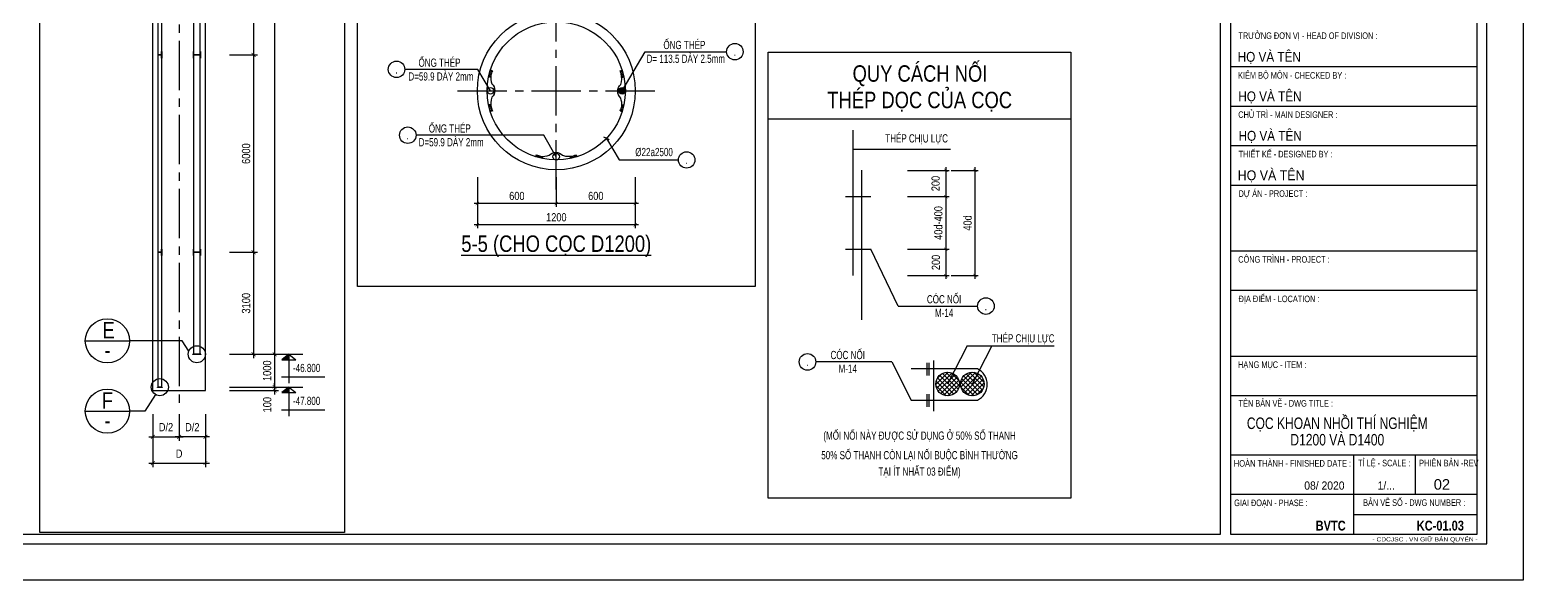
# Model space of a CAD drawing. Extents: x 171424 to 249266, y 74893 to 149166.
# Drawn here: x 203623 to 214973, y 130893 to 135074 of the extents above; entities that cross this region are included whole.
import ezdxf
from ezdxf.enums import TextEntityAlignment as Align

# ---------------------------------------------------------------- set-up
doc = ezdxf.new("R2010")
doc.units = 0
doc.header["$LTSCALE"] = 500
doc.header["$MEASUREMENT"] = 0
doc.header["$PDMODE"] = 3
doc.linetypes.add('CENTER2', pattern=[1.125, 0.75, -0.125, 0.125, -0.125])
doc.layers.get('0').update_dxf_attribs({"linetype": 'CONTINUOUS'})
doc.layers.get('DEFPOINTS').update_dxf_attribs({"linetype": 'CONTINUOUS'})
for name, color, linetype in [('01.CDC.AXIS', 160, 'CENTER2'), ('02.CDC.DIM', 1, 'CONTINUOUS'), ('03.CDC.BORDER', 3, 'CONTINUOUS'), ('05.CDC.STEEL', 4, 'CONTINUOUS'), ('06.CDC.TEXT', 2, 'CONTINUOUS'), ('10.CDC.HATCH', 9, 'CONTINUOUS'), ('11.CDC.NOTE', 8, 'CONTINUOUS'), ('CDC -TEXT KHUNG', 7, 'CONTINUOUS'), ('CDC-KHUNGTEN', 7, 'CONTINUOUS'), ('CDC.10.HATCH', 9, 'CONTINUOUS')]:
    doc.layers.add(name, color=color, linetype=linetype)
doc.styles.add('ARIAL', font='arial.ttf', dxfattribs={"width": 0.8})
doc.styles.add('Arial_B_3', font='arialbd.ttf', dxfattribs={"width": 0.75, "height": 3})
doc.styles.add('KT CDC', font='arial.ttf', dxfattribs={"width": 0.85, "height": 200})
doc.dimstyles.new('DIM100-25', dxfattribs={"dimtxt": 63, "dimasz": 30, "dimexe": 30, "dimexo": 0, "dimgap": 25, "dimtad": 1, "dimdec": 0, "dimlfac": 4, "dimzin": 0, "dimdsep": 46, "dimtxsty": 'ARIAL', "dimblk": 'ARCHTICK', "dimblk1": 'ARCHTICK', "dimblk2": 'D', "dimcen": 0, "dimdle": 30, "dimclrd": 1, "dimclre": 1, "dimclrt": 2, "dimadec": 0, "dimazin": 0, "dimtfac": 1, "dimtdec": 0, "dimtix": 1, "dimtofl": 0, "dimtmove": 2, "dimatfit": 3, "dimldrblk": 'ARCHTICK', "dimfxl": 1, "dimtolj": 1, "dimtzin": 0, "dimarcsym": 0})
doc.dimstyles.new('DIM100-50', dxfattribs={"dimtxt": 63, "dimasz": 30, "dimexe": 30, "dimexo": 0, "dimgap": 40, "dimtad": 1, "dimdec": 0, "dimlfac": 2, "dimzin": 0, "dimdsep": 46, "dimtxsty": 'ARIAL', "dimblk": 'ARCHTICK', "dimcen": 0, "dimdle": 30, "dimclrd": 1, "dimclre": 1, "dimclrt": 2, "dimadec": 0, "dimazin": 0, "dimtfac": 1, "dimtdec": 0, "dimtix": 1, "dimtofl": 0, "dimtmove": 2, "dimatfit": 3, "dimldrblk": 'ARCHTICK', "dimfxl": 1, "dimtolj": 1, "dimtzin": 0, "dimarcsym": 0})
doc.dimstyles.new('DIM25', dxfattribs={"dimscale": 25, "dimtxt": 2.5, "dimasz": 1, "dimexe": 1, "dimexo": 0, "dimgap": 1, "dimtad": 1, "dimdec": 0, "dimdsep": 46, "dimtxsty": 'ARIAL', "dimblk": 'ARCHTICK', "dimcen": 1, "dimdle": 1, "dimclrd": 1, "dimclre": 1, "dimclrt": 2, "dimadec": 0, "dimazin": 0, "dimtfac": 1, "dimtdec": 0, "dimtix": 1, "dimtmove": 2, "dimatfit": 3, "dimldrblk": 'ARCHTICK', "dimfxl": 1, "dimtolj": 1, "dimtzin": 0, "dimarcsym": 0})

# ---------------------------------------------------------------- blocks, each defined once
blk = doc.blocks.new('_ArchTick')
at = {"color": 0, "linetype": 'ByBlock', "const_width": 0.15}
blk.add_lwpolyline([(-0.5, -0.5), (0.5, 0.5)], dxfattribs=at)
blk = doc.blocks.new('*D52')
at = {"layer": '02.CDC.DIM', "color": 1, "lineweight": -2, "transparency": 16777216}
for p, q in [((207025, 133956), (207025, 133568)), ((208225, 133956), (208225, 133568)), ((208250, 133593), (207000, 133593))]:
    blk.add_line(p, q, dxfattribs=at)
at = {"layer": 'DEFPOINTS', "color": 0, "transparency": 16777216}
for p in [(207025, 133956), (208225, 133956), (207025, 133593)]:
    blk.add_point(p, dxfattribs=at)
at = {"layer": '02.CDC.DIM', "color": 1, "lineweight": -2, "transparency": 16777216, "xscale": 25, "yscale": 25, "zscale": 25, "rotation": 180}
blk.add_blockref('_ArchTick', (207025, 133593), dxfattribs=at)
at = {"layer": '02.CDC.DIM', "color": 1, "lineweight": -2, "transparency": 16777216, "xscale": 25, "yscale": 25, "zscale": 25}
blk.add_blockref('_ArchTick', (208225, 133593), dxfattribs=at)
at = {"layer": '02.CDC.DIM', "color": 2, "transparency": 16777216, "insert": (207625, 133650), "char_height": 62.5, "attachment_point": 5, "style": 'ARIAL'}
blk.add_mtext('\\A1;1200', dxfattribs=at)
blk = doc.blocks.new('*D53')
at = {"layer": '02.CDC.DIM', "color": 1, "lineweight": -2, "transparency": 16777216}
for p, q in [((207625, 133956), (207625, 133730)), ((208225, 133956), (208225, 133730)), ((208250, 133755), (207600, 133755))]:
    blk.add_line(p, q, dxfattribs=at)
at = {"layer": 'DEFPOINTS', "color": 0, "transparency": 16777216}
for p in [(207625, 133956), (208225, 133956), (207625, 133755)]:
    blk.add_point(p, dxfattribs=at)
at = {"layer": '02.CDC.DIM', "color": 1, "lineweight": -2, "transparency": 16777216, "xscale": 25, "yscale": 25, "zscale": 25, "rotation": 180}
blk.add_blockref('_ArchTick', (207625, 133755), dxfattribs=at)
at = {"layer": '02.CDC.DIM', "color": 1, "lineweight": -2, "transparency": 16777216, "xscale": 25, "yscale": 25, "zscale": 25}
blk.add_blockref('_ArchTick', (208225, 133755), dxfattribs=at)
at = {"layer": '02.CDC.DIM', "color": 2, "transparency": 16777216, "insert": (207925, 133812), "char_height": 62.5, "attachment_point": 5, "style": 'ARIAL'}
blk.add_mtext('\\A1;600', dxfattribs=at)
blk = doc.blocks.new('*D54')
at = {"layer": '02.CDC.DIM', "color": 1, "lineweight": -2, "transparency": 16777216}
for p, q in [((207025, 133956), (207025, 133730)), ((207625, 133940), (207625, 133730)), ((207650, 133755), (207000, 133755))]:
    blk.add_line(p, q, dxfattribs=at)
at = {"layer": 'DEFPOINTS', "color": 0, "transparency": 16777216}
for p in [(207025, 133956), (207625, 133940), (207025, 133755)]:
    blk.add_point(p, dxfattribs=at)
at = {"layer": '02.CDC.DIM', "color": 1, "lineweight": -2, "transparency": 16777216, "xscale": 25, "yscale": 25, "zscale": 25, "rotation": 180}
blk.add_blockref('_ArchTick', (207025, 133755), dxfattribs=at)
at = {"layer": '02.CDC.DIM', "color": 1, "lineweight": -2, "transparency": 16777216, "xscale": 25, "yscale": 25, "zscale": 25}
blk.add_blockref('_ArchTick', (207625, 133755), dxfattribs=at)
at = {"layer": '02.CDC.DIM', "color": 2, "transparency": 16777216, "insert": (207325, 133812), "char_height": 62.5, "attachment_point": 5, "style": 'ARIAL'}
blk.add_mtext('\\A1;600', dxfattribs=at)
blk = doc.blocks.new('*D96')
at = {"layer": '02.CDC.DIM', "color": 1, "lineweight": -2, "transparency": 16777216}
for p, q in [((204558, 131991), (204558, 131752)), ((204958, 131991), (204958, 131752)), ((204528, 131782), (204988, 131782))]:
    blk.add_line(p, q, dxfattribs=at)
at = {"layer": 'DEFPOINTS', "color": 0, "transparency": 16777216}
for p in [(204558, 131991), (204958, 131991), (204958, 131782)]:
    blk.add_point(p, dxfattribs=at)
at = {"layer": '02.CDC.DIM', "color": 1, "lineweight": -2, "transparency": 16777216, "xscale": 30, "yscale": 30, "zscale": 30, "rotation": 180}
blk.add_blockref('_ArchTick', (204558, 131782), dxfattribs=at)
at = {"layer": '02.CDC.DIM', "color": 1, "lineweight": -2, "transparency": 16777216, "xscale": 30, "yscale": 30, "zscale": 30}
blk.add_blockref('_ArchTick', (204958, 131782), dxfattribs=at)
at = {"layer": '02.CDC.DIM', "color": 2, "transparency": 16777216, "insert": (204758, 131854), "char_height": 63, "attachment_point": 5, "style": 'ARIAL'}
blk.add_mtext('\\A1;D', dxfattribs=at)
blk = doc.blocks.new('*D97')
at = {"layer": '02.CDC.DIM', "color": 1, "lineweight": -2, "transparency": 16777216}
for p, q in [((204558, 132154), (204558, 131952)), ((204758, 132154), (204758, 131952)), ((204528, 131982), (204788, 131982))]:
    blk.add_line(p, q, dxfattribs=at)
at = {"layer": 'DEFPOINTS', "color": 0, "transparency": 16777216}
for p in [(204558, 132154), (204758, 132154), (204758, 131982)]:
    blk.add_point(p, dxfattribs=at)
at = {"layer": '02.CDC.DIM', "color": 1, "lineweight": -2, "transparency": 16777216, "xscale": 30, "yscale": 30, "zscale": 30, "rotation": 180}
blk.add_blockref('_ArchTick', (204558, 131982), dxfattribs=at)
at = {"layer": '02.CDC.DIM', "color": 1, "lineweight": -2, "transparency": 16777216, "xscale": 30, "yscale": 30, "zscale": 30}
blk.add_blockref('_ArchTick', (204758, 131982), dxfattribs=at)
at = {"layer": '02.CDC.DIM', "color": 2, "transparency": 16777216, "insert": (204658, 132055), "char_height": 63, "attachment_point": 5, "style": 'ARIAL'}
blk.add_mtext('\\A1;D/2', dxfattribs=at)
blk = doc.blocks.new('*D98')
at = {"layer": '02.CDC.DIM', "color": 1, "lineweight": -2, "transparency": 16777216}
for p, q in [((204758, 132154), (204758, 131952)), ((204958, 132154), (204958, 131952)), ((204988, 131982), (204728, 131982))]:
    blk.add_line(p, q, dxfattribs=at)
at = {"layer": 'DEFPOINTS', "color": 0, "transparency": 16777216}
for p in [(204758, 132154), (204958, 132154), (204758, 131982)]:
    blk.add_point(p, dxfattribs=at)
at = {"layer": '02.CDC.DIM', "color": 1, "lineweight": -2, "transparency": 16777216, "xscale": 30, "yscale": 30, "zscale": 30, "rotation": 180}
blk.add_blockref('_ArchTick', (204758, 131982), dxfattribs=at)
at = {"layer": '02.CDC.DIM', "color": 1, "lineweight": -2, "transparency": 16777216, "xscale": 30, "yscale": 30, "zscale": 30}
blk.add_blockref('_ArchTick', (204958, 131982), dxfattribs=at)
at = {"layer": '02.CDC.DIM', "color": 2, "transparency": 16777216, "insert": (204858, 132055), "char_height": 63, "attachment_point": 5, "style": 'ARIAL'}
blk.add_mtext('\\A1;D/2', dxfattribs=at)
blk = doc.blocks.new('*D104')
at = {"layer": '02.CDC.DIM', "color": 1, "lineweight": -2, "transparency": 16777216}
for p, q in [((205140, 136384), (205354, 136384)), ((205324, 136414), (205324, 134854)), ((205140, 134884), (205354, 134884))]:
    blk.add_line(p, q, dxfattribs=at)
at = {"layer": 'DEFPOINTS', "color": 0, "transparency": 16777216}
for p in [(205140, 136384), (205140, 134884), (205324, 134884)]:
    blk.add_point(p, dxfattribs=at)
at = {"layer": '02.CDC.DIM', "color": 1, "lineweight": -2, "transparency": 16777216, "xscale": 30, "yscale": 30, "zscale": 30}
for p, rotation in [((205324, 136384), 90), ((205324, 134884), 270)]:
    blk.add_blockref('_ArchTick', p, dxfattribs=dict(at, rotation=rotation))
at = {"layer": '02.CDC.DIM', "color": 2, "transparency": 16777216, "insert": (205267, 135634), "char_height": 63, "attachment_point": 5, "rotation": 90, "style": 'ARIAL'}
blk.add_mtext('\\A1;6000', dxfattribs=at)
blk = doc.blocks.new('D')
at = {"layer": '02.CDC.DIM'}
for p, q in [((-50, -50), (50, 50)), ((-86.75, 0), (86.75, 0))]:
    blk.add_line(p, q, dxfattribs=at)
blk = doc.blocks.new('*D105')
at = {"layer": '02.CDC.DIM', "color": 1, "lineweight": -2, "transparency": 16777216}
for p, q in [((205140, 134884), (205354, 134884)), ((205324, 134914), (205324, 133354)), ((205140, 133384), (205354, 133384))]:
    blk.add_line(p, q, dxfattribs=at)
at = {"layer": 'DEFPOINTS', "color": 0, "transparency": 16777216}
for p in [(205140, 134884), (205140, 133384), (205324, 133384)]:
    blk.add_point(p, dxfattribs=at)
at = {"layer": '02.CDC.DIM', "color": 1, "lineweight": -2, "transparency": 16777216, "xscale": 30, "yscale": 30, "zscale": 30}
for p, rotation in [((205324, 134884), 90), ((205324, 133384), 270)]:
    blk.add_blockref('_ArchTick', p, dxfattribs=dict(at, rotation=rotation))
at = {"layer": '02.CDC.DIM', "color": 2, "transparency": 16777216, "insert": (205267, 134134), "char_height": 63, "attachment_point": 5, "rotation": 90, "style": 'ARIAL'}
blk.add_mtext('\\A1;6000', dxfattribs=at)
blk = doc.blocks.new('*D106')
at = {"layer": '02.CDC.DIM', "color": 1, "lineweight": -2, "transparency": 16777216}
for p, q in [((205140, 133384), (205354, 133384)), ((205324, 133414), (205324, 132579)), ((205140, 132609), (205354, 132609))]:
    blk.add_line(p, q, dxfattribs=at)
at = {"layer": 'DEFPOINTS', "color": 0, "transparency": 16777216}
for p in [(205140, 133384), (205140, 132609), (205324, 132609)]:
    blk.add_point(p, dxfattribs=at)
at = {"layer": '02.CDC.DIM', "color": 1, "lineweight": -2, "transparency": 16777216, "xscale": 30, "yscale": 30, "zscale": 30}
for p, rotation in [((205324, 133384), 90), ((205324, 132609), 270)]:
    blk.add_blockref('_ArchTick', p, dxfattribs=dict(at, rotation=rotation))
at = {"layer": '02.CDC.DIM', "color": 2, "transparency": 16777216, "insert": (205267, 132997), "char_height": 63, "attachment_point": 5, "rotation": 90, "style": 'ARIAL'}
blk.add_mtext('\\A1;3100', dxfattribs=at)
blk = doc.blocks.new('*D107')
at = {"layer": '02.CDC.DIM', "color": 1, "lineweight": -2, "transparency": 16777216}
for p, q in [((205140, 132609), (205514, 132609)), ((205484, 132639), (205484, 132329)), ((205140, 132359), (205514, 132359))]:
    blk.add_line(p, q, dxfattribs=at)
at = {"layer": 'DEFPOINTS', "color": 0, "transparency": 16777216}
for p in [(205140, 132609), (205140, 132359), (205484, 132359)]:
    blk.add_point(p, dxfattribs=at)
at = {"layer": '02.CDC.DIM', "color": 1, "lineweight": -2, "transparency": 16777216, "xscale": 30, "yscale": 30, "zscale": 30}
for p, rotation in [((205484, 132609), 90), ((205484, 132359), 270)]:
    blk.add_blockref('_ArchTick', p, dxfattribs=dict(at, rotation=rotation))
at = {"layer": '02.CDC.DIM', "color": 2, "transparency": 16777216, "insert": (205427, 132484), "char_height": 63, "attachment_point": 5, "rotation": 90, "style": 'ARIAL'}
blk.add_mtext('\\A1;1000', dxfattribs=at)
blk = doc.blocks.new('*D108')
at = {"layer": '02.CDC.DIM', "color": 1, "lineweight": -2, "transparency": 16777216}
for p, q in [((205140, 132359), (205514, 132359)), ((205484, 132359), (205484, 132389)), ((205140, 132334), (205514, 132334)), ((205484, 132334), (205484, 132304))]:
    blk.add_line(p, q, dxfattribs=at)
at = {"layer": 'DEFPOINTS', "color": 0, "transparency": 16777216}
for p in [(205140, 132359), (205140, 132334), (205484, 132334)]:
    blk.add_point(p, dxfattribs=at)
at = {"layer": '02.CDC.DIM', "color": 1, "lineweight": -2, "transparency": 16777216, "xscale": 30, "yscale": 30, "zscale": 30}
for p, rotation in [((205484, 132359), 270), ((205484, 132334), 90)]:
    blk.add_blockref('_ArchTick', p, dxfattribs=dict(at, rotation=rotation))
at = {"layer": '02.CDC.DIM', "color": 2, "transparency": 16777216, "insert": (205428, 132226), "char_height": 63, "attachment_point": 5, "rotation": 90, "style": 'ARIAL'}
blk.add_mtext('\\A1;100', dxfattribs=at)
blk = doc.blocks.new('*D109')
at = {"layer": '02.CDC.DIM', "color": 1, "lineweight": -2, "transparency": 16777216}
for p, q in [((205140, 143884), (205514, 143884)), ((205484, 143914), (205484, 132579)), ((205140, 132609), (205514, 132609))]:
    blk.add_line(p, q, dxfattribs=at)
at = {"layer": 'DEFPOINTS', "color": 0, "transparency": 16777216}
for p in [(205140, 143884), (205140, 132609), (205484, 132609)]:
    blk.add_point(p, dxfattribs=at)
at = {"layer": '02.CDC.DIM', "color": 1, "lineweight": -2, "transparency": 16777216, "xscale": 30, "yscale": 30, "zscale": 30}
for p, rotation in [((205484, 143884), 90), ((205484, 132609), 270)]:
    blk.add_blockref('_ArchTick', p, dxfattribs=dict(at, rotation=rotation))
at = {"layer": '02.CDC.DIM', "color": 2, "transparency": 16777216, "insert": (205427, 138247), "char_height": 63, "attachment_point": 5, "rotation": 90, "style": 'ARIAL'}
blk.add_mtext('\\A1;45100', dxfattribs=at)
blk = doc.blocks.new('KHUNG A1')
at = {"layer": 'CDC-KHUNGTEN', "color": 6, "lineweight": 25}
for p, q in [((10444.22, 854.17), (10369.22, 854.17)), ((10444.22, 842.17), (10369.22, 842.17)), ((10444.22, 830.17), (10369.22, 830.17)), ((10444.22, 818.17), (10369.22, 818.17)), ((10444.22, 798.17), (10369.22, 798.17)), ((10444.22, 786.17), (10369.22, 786.17)), ((10444.22, 766.17), (10369.22, 766.17)), ((10444.22, 754.17), (10369.22, 754.17)), ((10444.22, 736.17), (10369.22, 736.17)), ((10406.72, 712.17), (10406.72, 736.17)), ((10425.47, 724.17), (10425.47, 736.17)), ((10444.22, 724.17), (10369.22, 724.17)), ((10406.72, 718.17), (10444.22, 718.17))]:
    blk.add_line(p, q, dxfattribs=at)
at = {"layer": 'CDC-KHUNGTEN'}
for points in [[(10366.22, 712.17), (10366.22, 1278.17), (9655.22, 1278.17), (9655.22, 712.17)], [(10369.22, 712.17), (10444.22, 712.17), (10444.22, 1278.17), (10369.22, 1278.17)]]:
    blk.add_lwpolyline(points, close=True, dxfattribs=at)
at = {"layer": 'CDC.10.HATCH', "color": 8}
blk.add_lwpolyline([(9652.22, 709.17), (10447.22, 709.17), (10447.22, 1281.17), (9652.22, 1281.17)], close=True, dxfattribs=at)
at = {"layer": 'DEFPOINTS', "color": 1}
blk.add_lwpolyline([(9617.22, 698.17), (9617.22, 1292.17), (10458.22, 1292.17), (10458.22, 698.17), (9617.22, 698.17)], close=True, dxfattribs=at)
at = {"layer": 'CDC -TEXT KHUNG', "color": 7, "style": 'Arial_B_3', "width": 0.8}
blk.add_text('BVTC', height=3, dxfattribs=at).set_placement((10404.27, 713.25), align=Align.RIGHT)
at = {"layer": 'CDC -TEXT KHUNG', "color": 6, "style": 'KT CDC', "width": 1.15}
blk.add_text('- CDCJSC . VN GIỮ BẢN QUYỂN -', height=1.2569, dxfattribs=at).set_placement((10412.41, 709.94))
at = {"layer": 'CDC-KHUNGTEN', "color": 6, "style": 'ARIAL'}
for s, width, p in [('TRƯỞNG ĐƠN VỊ - HEAD OF DIVISION :', 0.8, (10371.67, 862.67)), ('KIỂM BỘ MÔN - CHECKED BY :', 0.8, (10371.56, 850.61)), ('CHỦ TRÌ - MAIN DESIGNER :', 0.8, (10371.61, 838.67)), ('THIẾT KẾ - DESIGNED BY :', 0.8, (10371.72, 826.67)), ('DỰ ÁN - PROJECT :  ', 0.8, (10371.71, 814.67)), ('CÔNG TRÌNH - PROJECT :  ', 0.8, (10371.6, 794.67)), ('ĐỊA ĐIỂM - LOCATION :', 0.8, (10371.71, 782.67)), ('HẠNG MỤC - ITEM : ', 0.8, (10371.55, 762.67)), ('TÊN BẢN VẼ - DWG TITLE :', 0.8, (10371.71, 750.9)), ('TỈ LỆ - SCALE :', 0.8, (10408.04, 732.76)), ('PHIÊN BẢN -REV', 0.7, (10426.6, 732.76)), ('GIAI ĐOẠN - PHASE :', 0.8, (10370.37, 720.67)), ('BẢN VẼ SỐ - DWG NUMBER :', 0.8, (10409.58, 720.74))]:
    blk.add_text(s, height=2, dxfattribs=dict(at, width=width)).set_placement(p)
at = {"layer": 'CDC-KHUNGTEN', "color": 7}
for style, width, p in [('KT CDC', 0.85, (10371.45, 855.73)), ('KT CDC', 0.85, (10371.64, 843.73)), ('KT CDC', 0.85, (10371.71, 831.73)), ('ARIAL', 0.9, (10371.44, 819.73))]:
    blk.add_text('HỌ VÀ TÊN', height=3, dxfattribs=dict(at, style=style, width=width)).set_placement(p)
at = {"layer": 'CDC-KHUNGTEN', "color": 6, "style": 'ARIAL', "width": 0.814645}
blk.add_text('HOÀN THÀNH - FINISHED DATE :', height=2, dxfattribs=at).set_placement((10370.27, 732.67), (10405.93, 732.67), align=Align.FIT)
at = {"layer": 'CDC-KHUNGTEN', "color": 7, "style": 'ARIAL', "width": 0.9}
for s, p in [('08/ 2020', (10403.92, 725.67)), ('1/...', (10419.23, 725.67))]:
    blk.add_text(s, height=2.5, dxfattribs=at).set_placement(p, align=Align.RIGHT)
at = {"layer": 'CDC-KHUNGTEN', "color": 7, "style": 'KT CDC'}
blk.add_text('02', height=3.2, dxfattribs=at).set_placement((10436.02, 725.67), align=Align.RIGHT)
blk = doc.blocks.new('*D971')
at = {"layer": '02.CDC.DIM', "color": 1, "lineweight": -2, "transparency": 16777216}
for p, q in [((210293, 134007), (210611, 134007)), ((210586, 134032), (210586, 133782)), ((210293, 133807), (210611, 133807))]:
    blk.add_line(p, q, dxfattribs=at)
at = {"layer": 'DEFPOINTS', "color": 0, "transparency": 16777216}
for p in [(210293, 134007), (210293, 133807), (210586, 133807)]:
    blk.add_point(p, dxfattribs=at)
at = {"layer": '02.CDC.DIM', "color": 1, "lineweight": -2, "transparency": 16777216, "xscale": 25, "yscale": 25, "zscale": 25}
for p, rotation in [((210586, 134007), 90), ((210586, 133807), 270)]:
    blk.add_blockref('_ArchTick', p, dxfattribs=dict(at, rotation=rotation))
at = {"layer": '02.CDC.DIM', "color": 2, "transparency": 16777216, "insert": (210508, 133907), "char_height": 62.5, "attachment_point": 5, "rotation": 90, "style": 'ARIAL'}
blk.add_mtext('\\A1;200', dxfattribs=at)
blk = doc.blocks.new('*D972')
at = {"layer": '02.CDC.DIM', "color": 1, "lineweight": -2, "transparency": 16777216}
for p, q in [((210293, 133407), (210611, 133407)), ((210586, 133432), (210586, 133182)), ((210293, 133207), (210611, 133207))]:
    blk.add_line(p, q, dxfattribs=at)
at = {"layer": 'DEFPOINTS', "color": 0, "transparency": 16777216}
for p in [(210293, 133407), (210293, 133207), (210586, 133207)]:
    blk.add_point(p, dxfattribs=at)
at = {"layer": '02.CDC.DIM', "color": 1, "lineweight": -2, "transparency": 16777216, "xscale": 25, "yscale": 25, "zscale": 25}
for p, rotation in [((210586, 133407), 90), ((210586, 133207), 270)]:
    blk.add_blockref('_ArchTick', p, dxfattribs=dict(at, rotation=rotation))
at = {"layer": '02.CDC.DIM', "color": 2, "transparency": 16777216, "insert": (210510, 133307), "char_height": 62.5, "attachment_point": 5, "rotation": 90, "style": 'ARIAL'}
blk.add_mtext('\\A1;200', dxfattribs=at)
blk = doc.blocks.new('*D973')
at = {"layer": '02.CDC.DIM', "color": 1, "lineweight": -2, "transparency": 16777216}
for p, q in [((210586, 133832), (210586, 133382)), ((210293, 133807), (210611, 133807)), ((210293, 133407), (210611, 133407))]:
    blk.add_line(p, q, dxfattribs=at)
at = {"layer": 'DEFPOINTS', "color": 0, "transparency": 16777216}
for p in [(210293, 133807), (210293, 133407), (210586, 133407)]:
    blk.add_point(p, dxfattribs=at)
at = {"layer": '02.CDC.DIM', "color": 1, "lineweight": -2, "transparency": 16777216, "xscale": 25, "yscale": 25, "zscale": 25}
for p, rotation in [((210586, 133807), 90), ((210586, 133407), 270)]:
    blk.add_blockref('_ArchTick', p, dxfattribs=dict(at, rotation=rotation))
at = {"layer": '02.CDC.DIM', "color": 2, "transparency": 16777216, "insert": (210529, 133607), "char_height": 62.5, "attachment_point": 5, "rotation": 90, "style": 'ARIAL'}
blk.add_mtext('\\A1;40d-400', dxfattribs=at)
blk = doc.blocks.new('*D974')
at = {"layer": '02.CDC.DIM', "color": 1, "lineweight": -2, "transparency": 16777216}
for p, q in [((210626, 134007), (210832, 134007)), ((210807, 134032), (210807, 133182)), ((210626, 133207), (210832, 133207))]:
    blk.add_line(p, q, dxfattribs=at)
at = {"layer": 'DEFPOINTS', "color": 0, "transparency": 16777216}
for p in [(210626, 134007), (210626, 133207), (210807, 133207)]:
    blk.add_point(p, dxfattribs=at)
at = {"layer": '02.CDC.DIM', "color": 1, "lineweight": -2, "transparency": 16777216, "xscale": 25, "yscale": 25, "zscale": 25}
for p, rotation in [((210807, 134007), 90), ((210807, 133207), 270)]:
    blk.add_blockref('_ArchTick', p, dxfattribs=dict(at, rotation=rotation))
at = {"layer": '02.CDC.DIM', "color": 2, "transparency": 16777216, "insert": (210751, 133607), "char_height": 62.5, "attachment_point": 5, "rotation": 90, "style": 'ARIAL'}
blk.add_mtext('\\A1;40d', dxfattribs=at)

msp = doc.modelspace()

# ---------------------------------------------------------------- hatches: boundary and pattern name
at = {"layer": '10.CDC.HATCH'}
h = msp.add_hatch(dxfattribs=at)
h.set_pattern_fill('ANSI31', color=256, scale=20, style=0)
h.set_pattern_definition([(45, (91645.8953, -338.756), (-1.767766953, 1.767766953), [])])
h.paths.add_polyline_path([(208134.74, 134627.96, 0.57949687), (208104.63, 134610.71), (208124.63, 134610.71)])
h.paths.add_polyline_path([(208134.74, 134627.96), (208124.63, 134610.71), (208144.63, 134610.71, 0.26622599)])
h.paths.add_polyline_path([(208144.63, 134610.71), (208104.63, 134610.71, 1)])
h = msp.add_hatch(dxfattribs=at)
h.set_pattern_fill('ANSI37', color=256, scale=200, style=0)
h.set_pattern_definition([(45, (189328.197, 117102.52), (-17.67767, 17.67767), []), (135, (189328.197, 117102.52), (-17.67767, -17.67767), [])])
h.paths.add_polyline_path([(210876.66, 132383.25, 1), (210697, 132383.25, 1)])
h.paths.add_polyline_path([(210688.85, 132383.25, 1), (210509.19, 132383.25, 1)])

# ---------------------------------------------------------------- linework, layer by layer
at = {"layer": '01.CDC.AXIS'}
for p, q in [((204758.19, 143990.67), (204758.19, 132219.24)), ((207624.63, 133860.71), (207624.63, 135360.71)), ((206874.63, 134610.71), (208374.63, 134610.71))]:
    msp.add_line(p, q, dxfattribs=at)
at = {"layer": '03.CDC.BORDER'}
for p, q in [((209235.58, 134397.99), (211535.58, 134397.99)), ((204922.45, 132609.24), (204862.45, 132609.24)), ((204593.93, 132359.24), (204628.93, 132359.24)), ((204628.93, 132359.24), (204593.93, 132359.24))]:
    msp.add_line(p, q, dxfattribs=at)
for points in [[(203698.44, 145355.41), (206013.68, 145355.41), (206013.68, 131255.83), (203698.44, 131255.83)], [(206113.68, 145355.41), (209135.58, 145355.41), (209135.58, 133125.41), (206113.68, 133125.41)], [(204598.93, 136384.24), (204623.93, 136384.24), (204623.93, 134884.24), (204598.93, 134884.24)], [(204917.45, 136384.24), (204867.45, 136384.24), (204867.45, 134884.24), (204917.45, 134884.24)], [(204597.01, 134859.32), (204598.93, 134859.32), (204598.93, 134909.17), (204597.01, 134909.17)], [(204598.93, 134884.24), (204623.93, 134884.24), (204623.93, 133384.24), (204598.93, 133384.24)], [(204625.85, 134859.32), (204623.93, 134859.32), (204623.93, 134909.17), (204625.85, 134909.17)], [(204865.53, 134859.32), (204867.45, 134859.32), (204867.45, 134909.17), (204865.53, 134909.17)], [(204917.45, 134884.24), (204867.45, 134884.24), (204867.45, 133384.24), (204917.45, 133384.24)], [(204919.37, 134859.32), (204917.45, 134859.32), (204917.45, 134909.17), (204919.37, 134909.17)], [(209235.58, 134905.65), (211535.58, 134905.65), (211535.58, 131515.82), (209235.58, 131515.82)], [(204597.01, 133359.32), (204598.93, 133359.32), (204598.93, 133409.17), (204597.01, 133409.17)], [(204625.85, 133359.32), (204623.93, 133359.32), (204623.93, 133409.17), (204625.85, 133409.17)], [(204865.53, 133359.32), (204867.45, 133359.32), (204867.45, 133409.17), (204865.53, 133409.17)], [(204919.37, 133359.32), (204917.45, 133359.32), (204917.45, 133409.17), (204919.37, 133409.17)], [(204862.45, 132607.32), (204862.45, 132609.24), (204922.45, 132609.24), (204922.45, 132607.32)], [(204593.93, 132357.32), (204593.93, 132359.24), (204628.93, 132359.24), (204628.93, 132357.32)]]:
    msp.add_lwpolyline(points, close=True, dxfattribs=at)
for points in [[(204598.93, 132359.24), (204598.93, 133384.24), (204623.93, 133384.24), (204623.93, 132359.24)], [(204917.45, 132609.24), (204917.45, 133384.24), (204867.45, 133384.24), (204867.45, 132609.24)]]:
    msp.add_lwpolyline(points, dxfattribs=at)
msp.add_circle((207624.63, 134610.71), 600, dxfattribs=at)
at = {"layer": '05.CDC.STEEL'}
for p, q in [((209879.81, 134312.13), (209879.81, 133207.32)), ((209944.55, 134007.32), (209944.55, 132870.83)), ((209823.39, 133807.32), (210016.48, 133807.32)), ((209823.39, 133407.32), (210016.48, 133407.32)), ((210442.2, 132543.6), (210442.2, 132448.63)), ((210455.87, 132543.6), (210455.87, 132448.63)), ((210491.53, 132562.59), (210491.53, 132176.42)), ((210442.2, 132305.89), (210442.2, 132210.92)), ((210455.87, 132305.89), (210455.87, 132210.92))]:
    msp.add_line(p, q, dxfattribs=at)
for points in [[(207139.03, 134762.8, 0.03173164), (207127.41, 134729.18, 0.11520338), (207135, 134665.2, -0.4276818), (207135, 134562.26, 0.14851926), (207132.25, 134479.55, -0.00507957), (207139.03, 134457.67, 0.02061789)], [(208110.23, 134458.62, 0.03173164), (208121.85, 134492.23, 0.11520338), (208114.26, 134556.22, -0.4276818), (208114.26, 134659.16, 0.14851926), (208117, 134741.87, -0.00507957), (208110.23, 134763.75, 0.02061789)], [(207472.54, 134125.11, 0.03173164), (207506.15, 134113.49, 0.11520338), (207570.14, 134121.08, -0.4276818), (207673.08, 134121.08, 0.14851926), (207755.79, 134118.33, -0.00507957), (207777.67, 134125.11, 0.02061789)], [(210323.06, 132260.5), (210825.43, 132260.5, 0.63249647), (210825.43, 132498.21), (210323.06, 132498.21)]]:
    msp.add_lwpolyline(points, format="xyb", dxfattribs=at)
for centre, radius in [((207624.63, 134610.71), 525), ((207124.63, 134610.71), 25), ((208124.63, 134610.71), 25), ((208124.63, 134610.71), 20), ((207624.63, 134110.71), 25), ((210599.02, 132383.25), 89.83), ((210786.83, 132383.25), 89.83)]:
    msp.add_circle(centre, radius, dxfattribs=at)
at = {"layer": '10.CDC.HATCH'}
for p, q in [((204558.19, 132334.24), (204558.19, 143584.24)), ((204958.19, 132334.24), (204958.19, 143584.24)), ((204558.19, 132334.24), (204958.19, 132334.24))]:
    msp.add_line(p, q, dxfattribs=at)
at = {"layer": '11.CDC.NOTE'}
for p, q in [((207127.41, 134729.18), (207113.93, 134732.4)), ((207129.78, 134737.31), (207116.01, 134740.83)), ((207132.68, 134746.18), (207118.47, 134750.09)), ((207135.93, 134755.08), (207121.14, 134759.45)), ((207139.03, 134762.8), (207123.63, 134767.62)), ((208110.23, 134762.8), (208125.63, 134767.62)), ((208113.33, 134755.08), (208128.12, 134759.45)), ((208116.57, 134746.18), (208130.79, 134750.09)), ((208119.48, 134737.31), (208133.25, 134740.83)), ((208121.85, 134729.18), (208135.33, 134732.4)), ((207126.53, 134713.45), (207110.45, 134716.77)), ((207126.72, 134720.88), (207112.03, 134724.13)), ((208122.53, 134720.88), (208137.23, 134724.13)), ((208122.73, 134713.45), (208138.8, 134716.77)), ((207126.53, 134507.97), (207110.45, 134504.65)), ((207126.72, 134500.54), (207112.03, 134497.29)), ((208122.53, 134500.54), (208137.23, 134497.29)), ((208122.73, 134507.97), (208138.8, 134504.65)), ((207127.41, 134492.23), (207113.93, 134489.02)), ((207129.78, 134484.11), (207116.01, 134480.59)), ((207132.68, 134475.24), (207118.47, 134471.33)), ((207135.93, 134466.34), (207121.14, 134461.97)), ((207139.03, 134458.62), (207123.63, 134453.8)), ((208110.23, 134458.62), (208125.63, 134453.8)), ((208113.33, 134466.34), (208128.12, 134461.97)), ((208116.57, 134475.24), (208130.79, 134471.33)), ((208119.48, 134484.11), (208133.25, 134480.59)), ((208121.85, 134492.23), (208135.33, 134489.02)), ((209879.81, 134168.71), (210620.88, 134168.71)), ((207472.54, 134125.11), (207467.72, 134109.71)), ((207480.26, 134122.01), (207475.89, 134107.22)), ((207489.16, 134118.76), (207485.25, 134104.55)), ((207498.03, 134115.86), (207494.51, 134102.09)), ((207506.15, 134113.49), (207502.94, 134100.01)), ((207514.46, 134112.8), (207511.21, 134098.11)), ((207521.89, 134112.61), (207518.57, 134096.53)), ((207727.37, 134112.61), (207730.69, 134096.53)), ((207734.8, 134112.8), (207738.05, 134098.11)), ((207743.1, 134113.49), (207746.32, 134100.01)), ((207751.23, 134115.86), (207754.75, 134102.09)), ((207760.1, 134118.76), (207764.01, 134104.55)), ((207769, 134122.01), (207773.37, 134107.22)), ((207776.72, 134125.11), (207781.54, 134109.71)), ((210221.99, 132975.15), (210016.48, 133407.32)), ((210221.99, 132975.15), (210827.06, 132975.15)), ((204045, 132710.98), (204380.41, 132710.98)), ((205484.2, 132609.24), (205698.73, 132609.24)), ((205591.46, 132609.24), (205537.46, 132567.86)), ((205591.46, 132609.24), (205591.46, 132389.29)), ((205591.46, 132609.24), (205645.46, 132567.86)), ((210747.4, 132674.11), (210599.02, 132383.25)), ((210747.4, 132674.11), (211409.02, 132674.11)), ((210935.21, 132674.11), (210786.83, 132383.25)), ((205537.46, 132567.86), (205645.46, 132567.86)), ((210174.68, 132551.35), (209596.91, 132551.35)), ((210174.68, 132551.35), (210323.06, 132260.5)), ((205484.2, 132359.24), (205698.73, 132359.24)), ((205535.17, 132438.11), (205864.31, 132438.11)), ((205591.46, 132359.24), (205537.46, 132317.86)), ((205591.46, 132359.24), (205591.46, 132139.29)), ((205591.46, 132359.24), (205645.46, 132317.86)), ((205537.46, 132317.86), (205645.46, 132317.86)), ((204045, 132176.83), (204380.41, 132176.83)), ((205535.17, 132188.11), (205864.31, 132188.11))]:
    msp.add_line(p, q, dxfattribs=at)
for points in [[(208124.63, 134610.71), (208299.19, 134908.61), (208919.58, 134908.61)], [(207124.63, 134610.71), (207028.87, 134774.12), (206473.01, 134774.12)], [(207624.63, 134110.71), (207528.87, 134274.12), (206558.41, 134274.12)], [(208006.18, 134250.1), (208102.25, 134086.16), (208553, 134086.16)], [(204831.51, 132632.16), (204781.85, 132710.98), (204380.41, 132710.98)], [(204577.59, 132303.62), (204497.71, 132176.83), (204380.41, 132176.83)]]:
    msp.add_lwpolyline(points, dxfattribs=at)
at = {"layer": '11.CDC.NOTE', "const_width": 10}
msp.add_lwpolyline([(208028.18, 134239.84), (207984.19, 134260.35)], dxfattribs=at)
at = {"layer": '11.CDC.NOTE'}
for centre, radius in [((208982.08, 134908.61), 62.5), ((206410.51, 134774.12), 62.5), ((206495.91, 134274.12), 62.5), ((208615.5, 134086.16), 62.5), ((210890.06, 132975.15), 63), ((204212.7, 132710.98), 167.71), ((204892.45, 132609.24), 65.11), ((209533.91, 132551.35), 63), ((204212.7, 132176.83), 167.71), ((204611.43, 132359.24), 65.11)]:
    msp.add_circle(centre, radius, dxfattribs=at)
for points in [[(205537.46, 132567.86), (205591.46, 132609.24), (205591.46, 132567.86), (205591.46, 132609.24)], [(205537.46, 132317.86), (205591.46, 132359.24), (205591.46, 132317.86), (205591.46, 132359.24)]]:
    msp.add_solid(points, dxfattribs=at)

# ---------------------------------------------------------------- block references
at = {"xscale": 25, "yscale": 25, "zscale": 25}
msp.add_blockref('KHUNG A1', (-46482.15, 113438.58), dxfattribs=at)

# ---------------------------------------------------------------- texts
at = {"layer": '06.CDC.TEXT', "style": 'ARIAL'}
for s, height, width, p in [('ỐNG THÉP', 62.5, 0.7, (208598.36, 134968.64)), ('ỐNG THÉP', 62.5, 0.7, (206737.01, 134834.15)), ('D= 113.5 DÀY 2.5mm', 62.5, 0.7, (208609.08, 134862.81)), ('D=59.9 DÀY 2mm', 62.5, 0.7, (206747.73, 134728.32)), ('ỐNG THÉP', 62.5, 0.7, (206814.99, 134334.15)), ('THÉP CHỊU LỰC', 62.5, 0.7, (210363.51, 134251.23)), ('D=59.9 DÀY 2mm', 62.5, 0.7, (206825.71, 134228.32)), ('%%C22a2500', 62.5, 0.7, (208367.9, 134146.19)), ('%%U5-5 (CHO CỌC D1200)', 125, 0.8, (207624.63, 133434.19)), ('CÓC NỐI', 62.5, 0.7, (210572.42, 133036.41)), ('M-14', 62.5, 0.7, (210572.42, 132923.43)), ('CÓC NỐI', 62.5, 0.7, (209839.96, 132612.61)), ('-46.800', 62.5, 0.7, (205727.19, 132505.14)), ('M-14', 62.5, 0.7, (209839.96, 132499.62)), ('-47.800', 62.5, 0.7, (205727.19, 132255.14)), ('(MỐI NỐI NÀY ĐƯỢC SỬ DỤNG Ở 50%%% SỐ THANH', 62.5, 0.7, (210385.58, 131991.06)), ('50%%% SỐ THANH CÒN LẠI NỐI BUỘC BÌNH THƯỜNG', 62.5, 0.7, (210385.58, 131845.15)), ('TẠI ÍT NHẤT 03 ĐIỂM)', 62.5, 0.7, (210385.58, 131717.84))]:
    msp.add_text(s, height=height, dxfattribs=dict(at, width=width)).set_placement(p, align=Align.MIDDLE)
for s, height, width, p in [('.', 62.5, 0.7, (208982.08, 134908.61)), ('.', 62.5, 0.7, (206410.51, 134774.12)), ('.', 62.5, 0.7, (206495.91, 134274.12)), ('.', 62.5, 0.7, (208615.5, 134086.16)), ('.', 62.5, 0.7, (210889.36, 132975.15)), ('E', 125, 0.8, (204222.3, 132792.06)), ('-', 125, 0.8, (204214.15, 132640.97)), ('.', 62.5, 0.7, (209533.21, 132551.35)), ('F', 125, 0.8, (204212.7, 132257.91)), ('-', 125, 0.8, (204214.15, 132106.82))]:
    msp.add_text(s, height=height, dxfattribs=dict(at, width=width)).set_placement(p, align=Align.MIDDLE_CENTER)
at = {"layer": '06.CDC.TEXT', "style": 'ARIAL', "width": 0.8}
for s, p in [('QUY CÁCH NỐI', (210388.85, 134680.25)), ('THÉP DỌC CỦA CỌC', (210386.7, 134479.26))]:
    msp.add_text(s, height=125, dxfattribs=at).set_placement(p, align=Align.CENTER)
at = {"layer": '06.CDC.TEXT', "style": 'ARIAL', "width": 0.7}
msp.add_text('THÉP CHỊU LỰC', height=62.5, dxfattribs=at).set_placement((210935.21, 132699.11))
at = {"layer": 'CDC -TEXT KHUNG', "color": 6, "style": 'ARIAL', "width": 0.75}
for s, p in [('CỌC KHOAN NHỒI THÍ NGHIỆM', (213560.94, 132041.33)), ('D1200 VÀ D1400', (213560.94, 131916.33))]:
    msp.add_text(s, height=87.5, dxfattribs=at).set_placement(p, align=Align.CENTER)
at = {"layer": 'CDC -TEXT KHUNG', "color": 7, "style": 'Arial_B_3', "width": 0.8}
msp.add_text('KC-01.03', height=75, dxfattribs=at).set_placement((214523.44, 131269.87), align=Align.RIGHT)

# ---------------------------------------------------------------- dimensions: what is measured, and where the dimension line sits
at = {"layer": '02.CDC.DIM'}
for base, p1, p2, picture, middle in [((205484.2, 132609.24), (205139.6, 143884.24), (205139.6, 132609.24), '*D109', (205427.04, 138246.74)), ((205323.82, 134884.24), (205139.6, 136384.24), (205139.6, 134884.24), '*D104', (205266.65, 135634.24)), ((205323.82, 133384.24), (205139.6, 134884.24), (205139.6, 133384.24), '*D105', (205266.65, 134134.24)), ((205323.82, 132609.24), (205139.6, 133384.24), (205139.6, 132609.24), '*D106', (205266.63, 132996.74)), ((205484.2, 132359.24), (205139.6, 132609.24), (205139.6, 132359.24), '*D107', (205427.04, 132484.24))]:
    dim = msp.add_linear_dim(base=base, p1=p1, p2=p2, angle=90, dimstyle='DIM100-25', dxfattribs=at)
    dim.commit()
    dim.dimension.update_dxf_attribs({"geometry": picture, "text_midpoint": middle})
for base, p1, p2, picture, middle in [((207024.63, 133592.69), (208224.63, 133956.11), (207024.63, 133956.11), '*D52', (207624.63, 133649.6)), ((207024.63, 133754.81), (207624.63, 133939.73), (207024.63, 133956.11), '*D54', (207324.63, 133811.72)), ((207624.63, 133754.81), (208224.63, 133956.11), (207624.63, 133956.11), '*D53', (207924.63, 133811.72))]:
    dim = msp.add_linear_dim(base=base, p1=p1, p2=p2, dimstyle='DIM25', dxfattribs=at)
    dim.commit()
    dim.dimension.update_dxf_attribs({"geometry": picture, "text_midpoint": middle})
for base, p1, p2, picture, middle in [((210586.24, 133807.32), (210292.51, 134007.32), (210292.51, 133807.32), '*D971', (210508.12, 133907.32)), ((210586.24, 133207.32), (210292.51, 133407.32), (210292.51, 133207.32), '*D972', (210509.81, 133307.32))]:
    dim = msp.add_linear_dim(base=base, p1=p1, p2=p2, angle=90, text='200', dimstyle='DIM25', dxfattribs=at)
    dim.commit()
    dim.dimension.update_dxf_attribs({"geometry": picture, "text_midpoint": middle, "dimtype": 160})
for base, p1, p2, text, picture, middle in [((210807.43, 133207.32), (210626.24, 134007.32), (210626.24, 133207.32), '40d', '*D974', (210750.52, 133607.32)), ((210586.24, 133407.32), (210292.51, 133807.32), (210292.51, 133407.32), '40d-400', '*D973', (210529.33, 133607.32))]:
    dim = msp.add_linear_dim(base=base, p1=p1, p2=p2, angle=90, text=text, dimstyle='DIM25', dxfattribs=at)
    dim.commit()
    dim.dimension.update_dxf_attribs({"geometry": picture, "text_midpoint": middle})
dim = msp.add_linear_dim(base=(205484.2, 132334.24), p1=(205139.6, 132359.24), p2=(205139.6, 132334.24), angle=90, dimstyle='DIM100-25', dxfattribs=at)
dim.commit()
dim.dimension.update_dxf_attribs({"geometry": '*D108', "text_midpoint": (205427.7, 132226.46), "dimtype": 160})
for base, p1, p2, text, picture, middle in [((204758.19, 131982.48), (204558.19, 132154.45), (204758.19, 132154.45), 'D/2', '*D97', (204658.19, 132055.05)), ((204758.19, 131982.48), (204958.19, 132154.45), (204758.19, 132154.45), 'D/2', '*D98', (204858.19, 132055.05)), ((204958.19, 131782.48), (204558.19, 131990.73), (204958.19, 131990.73), 'D', '*D96', (204758.19, 131853.98))]:
    dim = msp.add_linear_dim(base=base, p1=p1, p2=p2, text=text, dimstyle='DIM100-50', dxfattribs=at)
    dim.commit()
    dim.dimension.update_dxf_attribs({"geometry": picture, "text_midpoint": middle})

doc.saveas('drawing.dxf')
